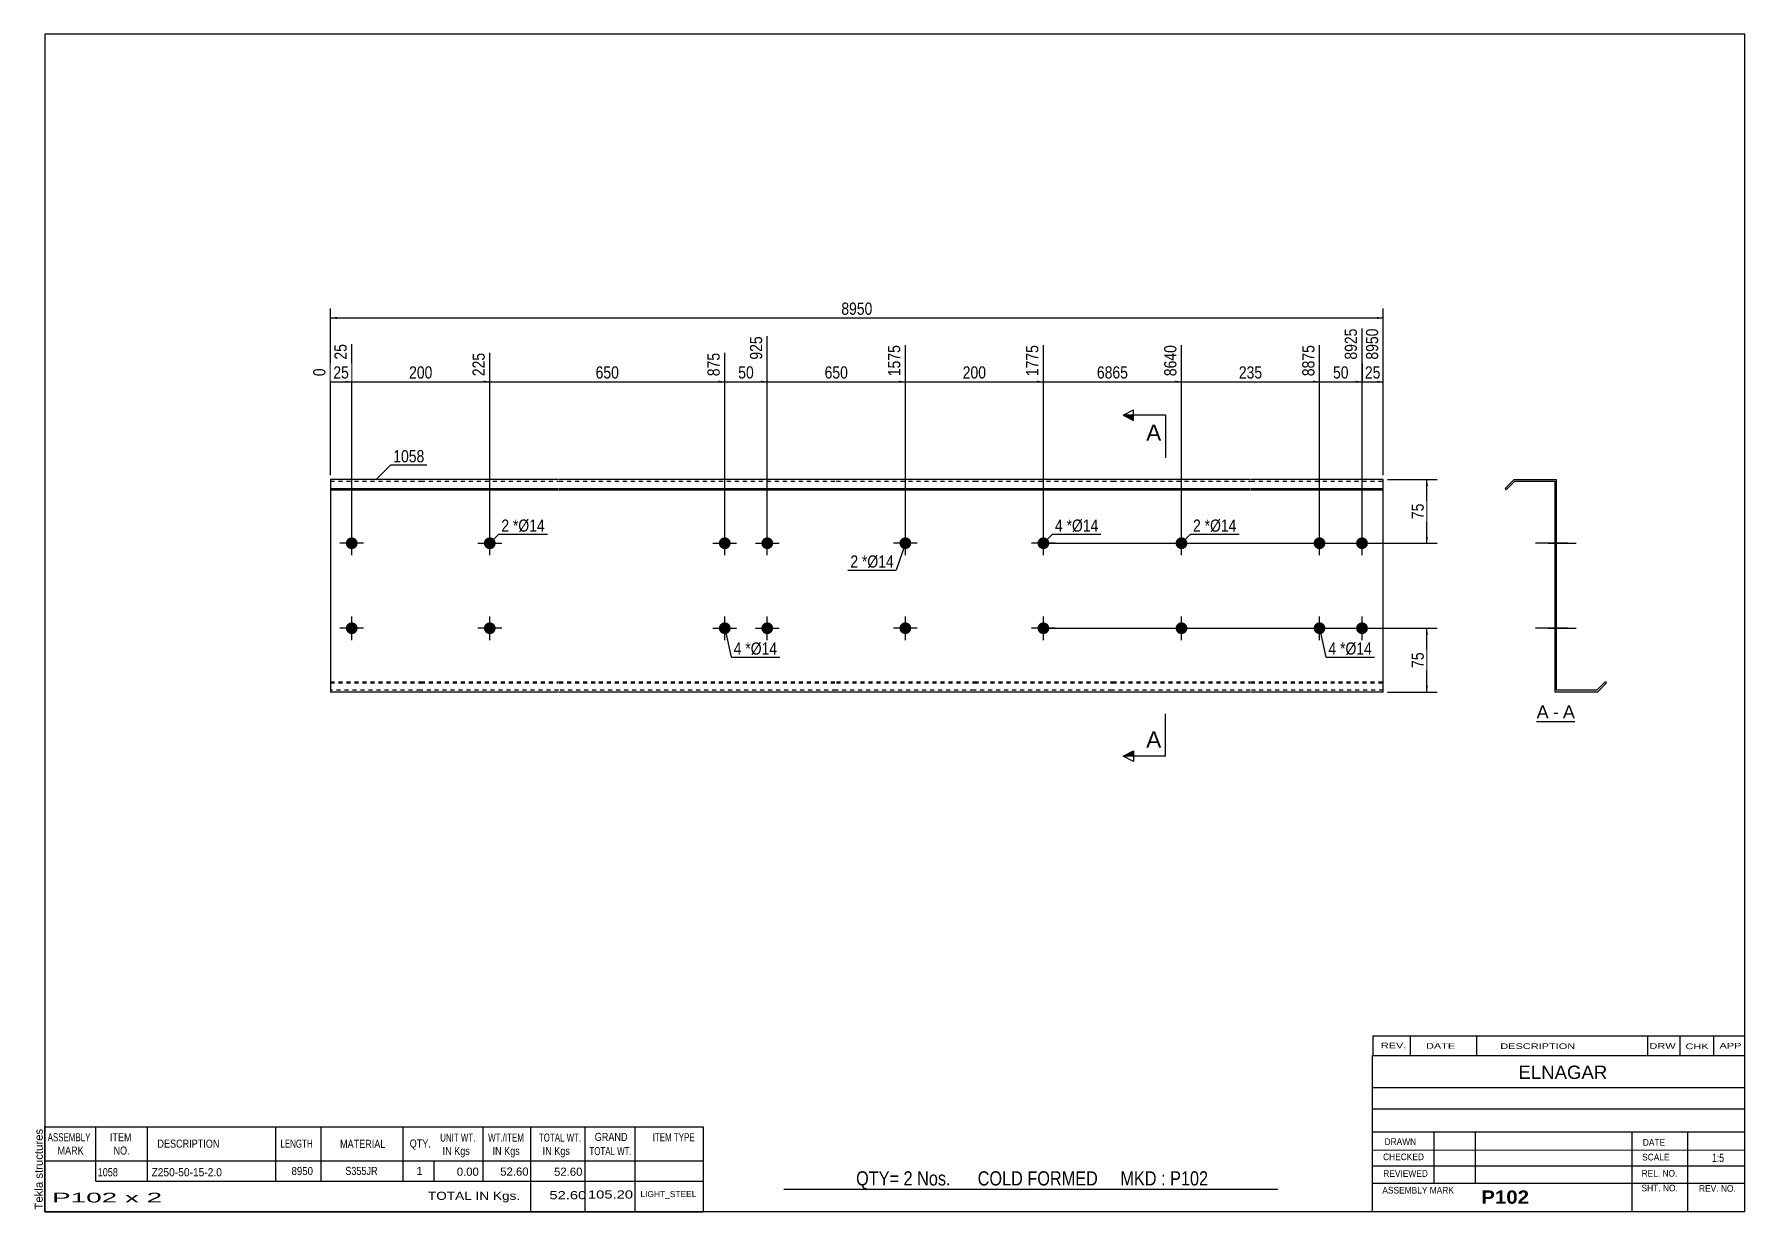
# Model space of a CAD drawing. Header units: millimetres. Extents: x -70 to 333, y -147 to 130.
import ezdxf

# ---------------------------------------------------------------- set-up
doc = ezdxf.new("R2010")
doc.units = ezdxf.units.MM
doc.linetypes.add('DXK_LINE_DOT1', pattern=[1.8814, 0.9407, -0.9407])
doc.styles.add('Arial', font='ARIAL.TTF', dxfattribs={"height": 0.2})
doc.styles.add('Arial Bold', font='ARIALBD.TTF', dxfattribs={"height": 0.2})
doc.styles.add('Arial Narrow', font='ARIALN.TTF', dxfattribs={"height": 0.2})

# ---------------------------------------------------------------- blocks, each defined once
blk = doc.blocks.new('Unknown-629082583-1634')
at = {"color": 5, "linetype": 'Continuous'}
for p, q in [((332.8, 129.75), (-67.2, 129.75)), ((-67.2, 129.75), (-67.2, -147.25)), ((332.8, -147.25), (332.8, 129.75)), ((-67.2, -147.25), (332.8, -147.25))]:
    blk.add_line(p, q, dxfattribs=at)
at = {"color": 174, "linetype": 'Continuous', "style": 'Arial'}
blk.add_text('Tekla structures', height=1.9102, rotation=90, dxfattribs=at).set_placement((-67.7, -146.75))
blk = doc.blocks.new('Unknown-629082583-12 - 1232')
at = {"color": 7, "linetype": 'Continuous'}
blk.add_line((283.81, -31.95), (292.84, -31.95), dxfattribs=at)
at = {"color": 0, "linetype": 'Continuous'}
blk.add_wipeout([(286.65, -31.2), (286.65, -28), (283.81, -28), (283.81, -31.2)], dxfattribs=at)
blk.add_wipeout([(289.03, -31.2), (289.03, -28), (287.61, -28), (287.61, -31.2)], dxfattribs=at)
at = {"color": 96, "linetype": 'Continuous', "style": 'Arial'}
blk.add_text('A', height=3.06, dxfattribs=at).set_placement((283.81, -31.2))
at = {"color": 0, "linetype": 'Continuous'}
blk.add_wipeout([(292.84, -31.2), (292.84, -28), (289.99, -28), (289.99, -31.2)], dxfattribs=at)
at = {"color": 96, "linetype": 'Continuous', "style": 'Arial'}
for s, p in [('A', (289.99, -31.2)), ('-', (287.61, -31.2))]:
    blk.add_text(s, height=3.06, dxfattribs=at).set_placement(p)
blk = doc.blocks.new('Bolt-629082583-1223 - 1203')
at = {"linetype": 'Continuous'}
blk.add_hatch(color=3, dxfattribs=at).paths.add_polyline_path([(133.87, -10, -1), (136.67, -10, -1)])
at = {"color": 3, "linetype": 'Continuous'}
for p, q in [((135.27, -12.8), (135.27, -7.2)), ((138.07, -10), (132.47, -10))]:
    blk.add_line(p, q, dxfattribs=at)
blk = doc.blocks.new('Part-629082583-1218 - 1203')
at = {"color": 2, "linetype": 'Continuous'}
for p, q in [((21.19, 25), (0, 25)), ((0, 25), (0, -25)), ((53.68, 25), (21.29, 25)), ((118.98, 25), (53.78, 25)), ((151.46, 25), (119.08, 25)), ((183.95, 25), (151.56, 25)), ((216.44, 25), (184.05, 25)), ((247.73, 25), (216.54, 25)), ((247.73, -25), (247.73, 25)), ((0, 22.88), (21.19, 22.88)), ((0, 22.6), (21.19, 22.6)), ((21.29, 22.88), (53.68, 22.88)), ((21.29, 22.6), (53.68, 22.6)), ((53.78, 22.88), (118.98, 22.88)), ((53.78, 22.6), (118.98, 22.6)), ((119.08, 22.88), (151.46, 22.88)), ((119.08, 22.6), (151.46, 22.6)), ((151.56, 22.88), (183.95, 22.88)), ((151.56, 22.6), (183.95, 22.6)), ((184.05, 22.88), (216.44, 22.88)), ((184.05, 22.6), (216.44, 22.6)), ((216.54, 22.88), (247.73, 22.88)), ((216.54, 22.6), (247.73, 22.6)), ((21.19, -25), (0, -25)), ((53.68, -25), (21.29, -25)), ((118.98, -25), (53.78, -25)), ((151.46, -25), (119.08, -25)), ((183.95, -25), (151.56, -25)), ((216.44, -25), (184.05, -25)), ((247.73, -25), (216.54, -25))]:
    blk.add_line(p, q, dxfattribs=at)
at = {"color": 7, "linetype": 'DXK_LINE_DOT1'}
for p, q in [((0, 24.6), (21.19, 24.6)), ((21.29, 24.6), (53.68, 24.6)), ((53.78, 24.6), (118.98, 24.6)), ((119.08, 24.6), (151.46, 24.6)), ((151.56, 24.6), (183.95, 24.6)), ((184.05, 24.6), (216.44, 24.6)), ((216.54, 24.6), (247.73, 24.6)), ((0, -22.6), (21.19, -22.6)), ((0, -22.88), (21.19, -22.88)), ((21.29, -22.6), (53.68, -22.6)), ((21.29, -22.88), (53.68, -22.88)), ((53.78, -22.6), (118.98, -22.6)), ((53.78, -22.88), (118.98, -22.88)), ((119.08, -22.6), (151.46, -22.6)), ((119.08, -22.88), (151.46, -22.88)), ((151.56, -22.6), (183.95, -22.6)), ((151.56, -22.88), (183.95, -22.88)), ((184.05, -22.6), (216.44, -22.6)), ((184.05, -22.88), (216.44, -22.88)), ((216.54, -22.6), (247.73, -22.6)), ((216.54, -22.88), (247.73, -22.88)), ((21.19, -24.6), (0, -24.6)), ((53.68, -24.6), (21.29, -24.6)), ((118.98, -24.6), (53.78, -24.6)), ((151.46, -24.6), (119.08, -24.6)), ((183.95, -24.6), (151.56, -24.6)), ((216.44, -24.6), (184.05, -24.6)), ((247.73, -24.6), (216.54, -24.6))]:
    blk.add_line(p, q, dxfattribs=at)
blk = doc.blocks.new('Bolt-629082583-1219 - 1203')
at = {"linetype": 'Continuous'}
for points in [[(3.6, 10, -1), (6.4, 10, -1)], [(166.36, 10, -1), (169.16, 10, -1)]]:
    blk.add_hatch(color=3, dxfattribs=at).paths.add_polyline_path(points)
at = {"color": 3, "linetype": 'Continuous'}
for p, q in [((5, 7.2), (5, 12.8)), ((167.76, 7.2), (167.76, 12.8)), ((7.8, 10), (2.2, 10)), ((170.56, 10), (164.96, 10))]:
    blk.add_line(p, q, dxfattribs=at)
blk = doc.blocks.new('Bolt-629082583-1220 - 1203')
at = {"linetype": 'Continuous'}
for points in [[(3.6, -10, -1), (6.4, -10, -1)], [(166.36, -10, -1), (169.16, -10, -1)]]:
    blk.add_hatch(color=3, dxfattribs=at).paths.add_polyline_path(points)
at = {"color": 3, "linetype": 'Continuous'}
for p, q in [((5, -12.8), (5, -7.2)), ((167.76, -12.8), (167.76, -7.2)), ((7.8, -10), (2.2, -10)), ((170.56, -10), (164.96, -10))]:
    blk.add_line(p, q, dxfattribs=at)
blk = doc.blocks.new('Bolt-629082583-1221 - 1203')
at = {"linetype": 'Continuous'}
for points in [[(91.38, 10, -1), (94.18, 10, -1)], [(101.38, 10, -1), (104.18, 10, -1)], [(91.38, -10, -1), (94.18, -10, -1)], [(101.38, -10, -1), (104.18, -10, -1)]]:
    blk.add_hatch(color=3, dxfattribs=at).paths.add_polyline_path(points)
at = {"color": 3, "linetype": 'Continuous'}
for p, q in [((92.78, 7.2), (92.78, 12.8)), ((102.78, 7.2), (102.78, 12.8)), ((89.98, 10), (95.58, 10)), ((99.98, 10), (105.58, 10)), ((92.78, -12.8), (92.78, -7.2)), ((102.78, -12.8), (102.78, -7.2)), ((89.98, -10), (95.58, -10)), ((99.98, -10), (105.58, -10))]:
    blk.add_line(p, q, dxfattribs=at)
blk = doc.blocks.new('Bolt-629082583-1222 - 1203')
at = {"linetype": 'Continuous'}
blk.add_hatch(color=3, dxfattribs=at).paths.add_polyline_path([(36.09, 10, -1), (38.89, 10, -1)])
at = {"color": 3, "linetype": 'Continuous'}
for p, q in [((37.49, 7.2), (37.49, 12.8)), ((34.69, 10), (40.29, 10))]:
    blk.add_line(p, q, dxfattribs=at)
blk = doc.blocks.new('Bolt-629082583-1224 - 1203')
at = {"linetype": 'Continuous'}
blk.add_hatch(color=3, dxfattribs=at).paths.add_polyline_path([(36.09, -10, -1), (38.89, -10, -1)])
at = {"color": 3, "linetype": 'Continuous'}
for p, q in [((37.49, -12.8), (37.49, -7.2)), ((40.29, -10), (34.69, -10))]:
    blk.add_line(p, q, dxfattribs=at)
blk = doc.blocks.new('Bolt-629082583-1225 - 1203')
at = {"linetype": 'Continuous'}
blk.add_hatch(color=3, dxfattribs=at).paths.add_polyline_path([(133.87, 10, -1), (136.67, 10, -1)])
at = {"color": 3, "linetype": 'Continuous'}
for p, q in [((135.27, 7.2), (135.27, 12.8)), ((138.07, 10), (132.47, 10))]:
    blk.add_line(p, q, dxfattribs=at)
blk = doc.blocks.new('Bolt-629082583-1226 - 1203')
at = {"linetype": 'Continuous'}
for points in [[(231.33, 10, -1), (234.13, 10, -1)], [(241.33, 10, -1), (244.13, 10, -1)], [(231.33, -10, -1), (234.13, -10, -1)], [(241.33, -10, -1), (244.13, -10, -1)]]:
    blk.add_hatch(color=3, dxfattribs=at).paths.add_polyline_path(points)
at = {"color": 3, "linetype": 'Continuous'}
for p, q in [((232.73, 7.2), (232.73, 12.8)), ((242.73, 7.2), (242.73, 12.8)), ((229.93, 10), (235.53, 10)), ((239.93, 10), (245.53, 10)), ((232.73, -12.8), (232.73, -7.2)), ((242.73, -12.8), (242.73, -7.2)), ((229.93, -10), (235.53, -10)), ((239.93, -10), (245.53, -10))]:
    blk.add_line(p, q, dxfattribs=at)
blk = doc.blocks.new('Bolt-629082583-1227 - 1203')
at = {"linetype": 'Continuous'}
for points in [[(198.85, 10, -1), (201.65, 10, -1)], [(198.85, -10, -1), (201.65, -10, -1)]]:
    blk.add_hatch(color=3, dxfattribs=at).paths.add_polyline_path(points)
at = {"color": 3, "linetype": 'Continuous'}
for p, q in [((200.25, 7.2), (200.25, 12.8)), ((197.45, 10), (203.05, 10)), ((200.25, -12.8), (200.25, -7.2)), ((197.45, -10), (203.05, -10))]:
    blk.add_line(p, q, dxfattribs=at)
blk = doc.blocks.new('Bolt-629082583-1240 - 1232')
at = {"linetype": 'Continuous'}
blk.add_hatch(color=3, dxfattribs=at).paths.add_polyline_path([(288.12, -8.6), (288.12, -11.4), (288.52, -11.4), (288.52, -8.6)])
at = {"color": 3, "linetype": 'Continuous'}
for p, q in [((286.52, -10), (293.12, -10)), ((288.12, -8.6), (288.52, -8.6)), ((288.12, -11.4), (288.52, -11.4))]:
    blk.add_line(p, q, dxfattribs=at)
blk = doc.blocks.new('Part-629082583-1234 - 1232')
at = {"color": 2, "linetype": 'Continuous'}
for p, q in [((278.52, 25), (276.4, 22.88)), ((278.69, 24.6), (276.68, 22.6)), ((278.52, 25), (288.52, 25)), ((278.69, 24.6), (288.12, 24.6)), ((288.12, 24.6), (288.12, -25)), ((288.52, -24.6), (288.52, 25)), ((276.4, 22.88), (276.68, 22.6)), ((297.96, -24.6), (299.96, -22.6)), ((298.12, -25), (300.24, -22.88)), ((300.24, -22.88), (299.96, -22.6)), ((298.12, -25), (288.12, -25)), ((297.96, -24.6), (288.52, -24.6))]:
    blk.add_line(p, q, dxfattribs=at)
blk = doc.blocks.new('Bolt-629082583-1235 - 1232')
at = {"linetype": 'Continuous'}
blk.add_hatch(color=3, dxfattribs=at).paths.add_polyline_path([(288.12, 11.4), (288.12, 8.6), (288.52, 8.6), (288.52, 11.4)])
blk.add_hatch(color=3, dxfattribs=at).paths.add_polyline_path([(288.12, 11.4), (288.12, 8.6), (288.52, 8.6), (288.52, 11.4)])
at = {"color": 3, "linetype": 'Continuous'}
for p, q in [((286.52, 10), (293.12, 10)), ((286.52, 10), (293.12, 10)), ((288.12, 11.4), (288.52, 11.4)), ((288.12, 11.4), (288.52, 11.4)), ((288.12, 8.6), (288.52, 8.6)), ((288.12, 8.6), (288.52, 8.6))]:
    blk.add_line(p, q, dxfattribs=at)
blk = doc.blocks.new('Bolt-629082583-1236 - 1232')
at = {"linetype": 'Continuous'}
blk.add_hatch(color=3, dxfattribs=at).paths.add_polyline_path([(288.12, -8.6), (288.12, -11.4), (288.52, -11.4), (288.52, -8.6)])
blk.add_hatch(color=3, dxfattribs=at).paths.add_polyline_path([(288.12, -8.6), (288.12, -11.4), (288.52, -11.4), (288.52, -8.6)])
at = {"color": 3, "linetype": 'Continuous'}
for p, q in [((286.52, -10), (293.12, -10)), ((286.52, -10), (293.12, -10)), ((288.12, -8.6), (288.52, -8.6)), ((288.12, -8.6), (288.52, -8.6)), ((288.12, -11.4), (288.52, -11.4)), ((288.12, -11.4), (288.52, -11.4))]:
    blk.add_line(p, q, dxfattribs=at)
blk = doc.blocks.new('Bolt-629082583-1237 - 1232')
at = {"linetype": 'Continuous'}
for points in [[(288.12, 11.4), (288.12, 8.6), (288.52, 8.6), (288.52, 11.4)], [(288.12, 11.4), (288.12, 8.6), (288.52, 8.6), (288.52, 11.4)], [(288.12, -8.6), (288.12, -11.4), (288.52, -11.4), (288.52, -8.6)], [(288.12, -8.6), (288.12, -11.4), (288.52, -11.4), (288.52, -8.6)]]:
    blk.add_hatch(color=3, dxfattribs=at).paths.add_polyline_path(points)
at = {"color": 3, "linetype": 'Continuous'}
for p, q in [((291.12, 10), (283.52, 10)), ((291.12, 10), (283.52, 10)), ((288.52, 11.4), (288.12, 11.4)), ((288.52, 11.4), (288.12, 11.4)), ((288.52, 8.6), (288.12, 8.6)), ((288.52, 8.6), (288.12, 8.6)), ((291.12, -10), (283.52, -10)), ((291.12, -10), (283.52, -10)), ((288.52, -8.6), (288.12, -8.6)), ((288.52, -8.6), (288.12, -8.6)), ((288.52, -11.4), (288.12, -11.4)), ((288.52, -11.4), (288.12, -11.4))]:
    blk.add_line(p, q, dxfattribs=at)
blk = doc.blocks.new('Bolt-629082583-1238 - 1232')
at = {"linetype": 'Continuous'}
blk.add_hatch(color=3, dxfattribs=at).paths.add_polyline_path([(288.12, 11.4), (288.12, 8.6), (288.52, 8.6), (288.52, 11.4)])
at = {"color": 3, "linetype": 'Continuous'}
for p, q in [((290.42, 10), (283.82, 10)), ((288.52, 11.4), (288.12, 11.4)), ((288.52, 8.6), (288.12, 8.6))]:
    blk.add_line(p, q, dxfattribs=at)
blk = doc.blocks.new('Bolt-629082583-1239 - 1232')
at = {"linetype": 'Continuous'}
blk.add_hatch(color=3, dxfattribs=at).paths.add_polyline_path([(288.12, -8.6), (288.12, -11.4), (288.52, -11.4), (288.52, -8.6)])
at = {"color": 3, "linetype": 'Continuous'}
for p, q in [((286.52, -10), (293.12, -10)), ((288.12, -8.6), (288.52, -8.6)), ((288.12, -11.4), (288.52, -11.4))]:
    blk.add_line(p, q, dxfattribs=at)
blk = doc.blocks.new('Bolt-629082583-1241 - 1232')
at = {"linetype": 'Continuous'}
blk.add_hatch(color=3, dxfattribs=at).paths.add_polyline_path([(288.12, 11.4), (288.12, 8.6), (288.52, 8.6), (288.52, 11.4)])
at = {"color": 3, "linetype": 'Continuous'}
for p, q in [((286.52, 10), (293.12, 10)), ((288.12, 11.4), (288.52, 11.4)), ((288.12, 8.6), (288.52, 8.6))]:
    blk.add_line(p, q, dxfattribs=at)
blk = doc.blocks.new('Bolt-629082583-1242 - 1232')
at = {"linetype": 'Continuous'}
for points in [[(288.12, 11.4), (288.12, 8.6), (288.52, 8.6), (288.52, 11.4)], [(288.12, 11.4), (288.12, 8.6), (288.52, 8.6), (288.52, 11.4)], [(288.12, -8.6), (288.12, -11.4), (288.52, -11.4), (288.52, -8.6)], [(288.12, -8.6), (288.12, -11.4), (288.52, -11.4), (288.52, -8.6)]]:
    blk.add_hatch(color=3, dxfattribs=at).paths.add_polyline_path(points)
at = {"color": 3, "linetype": 'Continuous'}
for p, q in [((291.12, 10), (283.52, 10)), ((291.12, 10), (283.52, 10)), ((288.52, 11.4), (288.12, 11.4)), ((288.52, 11.4), (288.12, 11.4)), ((288.52, 8.6), (288.12, 8.6)), ((288.52, 8.6), (288.12, 8.6)), ((291.12, -10), (283.52, -10)), ((291.12, -10), (283.52, -10)), ((288.52, -8.6), (288.12, -8.6)), ((288.52, -8.6), (288.12, -8.6)), ((288.52, -11.4), (288.12, -11.4)), ((288.52, -11.4), (288.12, -11.4))]:
    blk.add_line(p, q, dxfattribs=at)
blk = doc.blocks.new('Bolt-629082583-1243 - 1232')
at = {"linetype": 'Continuous'}
for points in [[(288.12, 11.4), (288.12, 8.6), (288.52, 8.6), (288.52, 11.4)], [(288.12, -8.6), (288.12, -11.4), (288.52, -11.4), (288.52, -8.6)]]:
    blk.add_hatch(color=3, dxfattribs=at).paths.add_polyline_path(points)
at = {"color": 3, "linetype": 'Continuous'}
for p, q in [((290.12, 10), (283.52, 10)), ((288.52, 11.4), (288.12, 11.4)), ((288.52, 8.6), (288.12, 8.6)), ((290.12, -10), (283.52, -10)), ((288.52, -8.6), (288.12, -8.6)), ((288.52, -11.4), (288.12, -11.4))]:
    blk.add_line(p, q, dxfattribs=at)
blk = doc.blocks.new('StraightDimension-629082583-1304 - 1203')
at = {"linetype": 'Continuous'}
for points in [[(257.75, 23.5), (258, 25), (258.25, 23.5)], [(258.25, 11.5), (258, 10), (257.75, 11.5)]]:
    blk.add_hatch(color=7, dxfattribs=at).paths.add_polyline_path(points)
at = {"color": 7, "linetype": 'Continuous'}
for p, q in [((248.73, 25), (260.4, 25)), ((258, 10), (258, 25)), ((168.76, 10), (260.4, 10))]:
    blk.add_line(p, q, dxfattribs=at)
at = {"color": 0}
blk.add_wipeout([(257.85, 19.93), (253.65, 19.93), (253.65, 15.07), (257.85, 15.07)], dxfattribs=at)
at = {"color": 3, "style": 'Arial Narrow'}
blk.add_text('75', height=2.863, rotation=90.0002, dxfattribs=at).set_placement((257.25, 15.67))
blk = doc.blocks.new('StraightDimension-629082583-1255 - 1203')
at = {"linetype": 'Continuous'}
blk.add_hatch(color=7, dxfattribs=at).paths.add_polyline_path([(246.23, 48.25), (247.73, 48), (246.23, 47.75)])
at = {"color": 7, "linetype": 'Continuous'}
for p, q in [((242.73, 11), (242.73, 60.51)), ((247.73, 26), (247.73, 60.51)), ((242.73, 48), (247.73, 48))]:
    blk.add_line(p, q, dxfattribs=at)
at = {"color": 0}
blk.add_wipeout([(247.66, 48.15), (247.66, 52.35), (242.81, 52.35), (242.81, 48.15)], dxfattribs=at)
at = {"color": 0, "linetype": 'Continuous'}
blk.add_wipeout([(247.13, 61.11), (242.93, 61.11), (242.93, 52.6), (247.13, 52.6)], dxfattribs=at)
at = {"color": 3, "linetype": 'Continuous', "style": 'Arial Narrow'}
blk.add_text('8950', height=2.863, rotation=90.0002, dxfattribs=at).set_placement((246.53, 53.2))
at = {"color": 3, "style": 'Arial Narrow'}
blk.add_text('25', height=2.863, dxfattribs=at).set_placement((243.41, 48.75))
blk = doc.blocks.new('StraightDimension-629082583-1256 - 1203')
at = {"linetype": 'Continuous'}
blk.add_hatch(color=7, dxfattribs=at).paths.add_polyline_path([(241.23, 48.25), (242.73, 48), (241.23, 47.75)])
at = {"color": 7, "linetype": 'Continuous'}
for p, q in [((242.73, 11), (242.73, 60.51)), ((232.73, 11), (232.73, 56.61)), ((232.73, 48), (242.73, 48))]:
    blk.add_line(p, q, dxfattribs=at)
at = {"color": 0}
blk.add_wipeout([(240.16, 48.15), (240.16, 52.35), (235.31, 52.35), (235.31, 48.15)], dxfattribs=at)
at = {"color": 0, "linetype": 'Continuous'}
blk.add_wipeout([(242.13, 61.11), (237.93, 61.11), (237.93, 52.6), (242.13, 52.6)], dxfattribs=at)
at = {"color": 3, "linetype": 'Continuous', "style": 'Arial Narrow'}
blk.add_text('8925', height=2.863, rotation=90.0002, dxfattribs=at).set_placement((241.53, 53.2))
at = {"color": 3, "style": 'Arial Narrow'}
blk.add_text('50', height=2.863, dxfattribs=at).set_placement((235.91, 48.75))
blk = doc.blocks.new('StraightDimension-629082583-1257 - 1203')
at = {"linetype": 'Continuous'}
blk.add_hatch(color=7, dxfattribs=at).paths.add_polyline_path([(231.23, 48.25), (232.73, 48), (231.23, 47.75)])
at = {"color": 7, "linetype": 'Continuous'}
for p, q in [((200.25, 11), (200.25, 56.61)), ((232.73, 11), (232.73, 56.61)), ((200.25, 48), (232.73, 48))]:
    blk.add_line(p, q, dxfattribs=at)
at = {"color": 0, "linetype": 'Continuous'}
blk.add_wipeout([(232.13, 57.21), (227.93, 57.21), (227.93, 48.7), (232.13, 48.7)], dxfattribs=at)
at = {"color": 0}
blk.add_wipeout([(219.83, 48.15), (219.83, 52.35), (213.15, 52.35), (213.15, 48.15)], dxfattribs=at)
at = {"color": 3, "linetype": 'Continuous', "style": 'Arial Narrow'}
blk.add_text('8875', height=2.863, rotation=90.0002, dxfattribs=at).set_placement((231.53, 49.3))
at = {"color": 3, "style": 'Arial Narrow'}
blk.add_text('235', height=2.863, dxfattribs=at).set_placement((213.75, 48.75))
blk = doc.blocks.new('StraightDimension-629082583-1258 - 1203')
at = {"linetype": 'Continuous'}
blk.add_hatch(color=7, dxfattribs=at).paths.add_polyline_path([(198.75, 48.25), (200.25, 48), (198.75, 47.75)])
at = {"color": 7, "linetype": 'Continuous'}
for p, q in [((167.76, 11), (167.76, 56.61)), ((200.25, 11), (200.25, 56.61)), ((167.76, 48), (200.25, 48))]:
    blk.add_line(p, q, dxfattribs=at)
at = {"color": 0, "linetype": 'Continuous'}
blk.add_wipeout([(199.65, 57.21), (195.45, 57.21), (195.45, 48.7), (199.65, 48.7)], dxfattribs=at)
at = {"color": 0}
blk.add_wipeout([(188.26, 48.15), (188.26, 52.35), (179.75, 52.35), (179.75, 48.15)], dxfattribs=at)
at = {"color": 3, "linetype": 'Continuous', "style": 'Arial Narrow'}
blk.add_text('8640', height=2.863, rotation=90.0002, dxfattribs=at).set_placement((199.05, 49.3))
at = {"color": 3, "style": 'Arial Narrow'}
blk.add_text('6865', height=2.863, dxfattribs=at).set_placement((180.35, 48.75))
blk = doc.blocks.new('StraightDimension-629082583-1259 - 1203')
at = {"linetype": 'Continuous'}
blk.add_hatch(color=7, dxfattribs=at).paths.add_polyline_path([(166.26, 48.25), (167.76, 48), (166.26, 47.75)])
at = {"color": 7, "linetype": 'Continuous'}
for p, q in [((135.27, 11), (135.27, 56.61)), ((167.76, 11), (167.76, 56.61)), ((135.27, 48), (167.76, 48))]:
    blk.add_line(p, q, dxfattribs=at)
at = {"color": 0, "linetype": 'Continuous'}
blk.add_wipeout([(167.16, 57.21), (162.96, 57.21), (162.96, 48.7), (167.16, 48.7)], dxfattribs=at)
at = {"color": 0}
blk.add_wipeout([(154.86, 48.15), (154.86, 52.35), (148.17, 52.35), (148.17, 48.15)], dxfattribs=at)
at = {"color": 3, "linetype": 'Continuous', "style": 'Arial Narrow'}
blk.add_text('1775', height=2.863, rotation=90.0002, dxfattribs=at).set_placement((166.56, 49.3))
at = {"color": 3, "style": 'Arial Narrow'}
blk.add_text('200', height=2.863, dxfattribs=at).set_placement((148.77, 48.75))
blk = doc.blocks.new('StraightDimension-629082583-1260 - 1203')
at = {"linetype": 'Continuous'}
blk.add_hatch(color=7, dxfattribs=at).paths.add_polyline_path([(133.77, 48.25), (135.27, 48), (133.77, 47.75)])
at = {"color": 7, "linetype": 'Continuous'}
for p, q in [((102.78, 11), (102.78, 58.68)), ((135.27, 11), (135.27, 56.61)), ((102.78, 48), (135.27, 48))]:
    blk.add_line(p, q, dxfattribs=at)
at = {"color": 0, "linetype": 'Continuous'}
blk.add_wipeout([(134.67, 57.21), (130.47, 57.21), (130.47, 48.7), (134.67, 48.7)], dxfattribs=at)
at = {"color": 0}
blk.add_wipeout([(122.37, 48.15), (122.37, 52.35), (115.68, 52.35), (115.68, 48.15)], dxfattribs=at)
at = {"color": 3, "linetype": 'Continuous', "style": 'Arial Narrow'}
blk.add_text('1575', height=2.863, rotation=90.0002, dxfattribs=at).set_placement((134.07, 49.3))
at = {"color": 3, "style": 'Arial Narrow'}
blk.add_text('650', height=2.863, dxfattribs=at).set_placement((116.28, 48.75))
blk = doc.blocks.new('StraightDimension-629082583-1318 - 1203')
at = {"linetype": 'Continuous'}
for points in [[(1.5, 62.75), (0, 63), (1.5, 63.25)], [(246.23, 63.25), (247.73, 63), (246.23, 62.75)]]:
    blk.add_hatch(color=7, dxfattribs=at).paths.add_polyline_path(points)
at = {"color": 7, "linetype": 'Continuous'}
for p, q in [((0, 26), (0, 65.25)), ((247.73, 26), (247.73, 65.25)), ((0, 63), (247.73, 63))]:
    blk.add_line(p, q, dxfattribs=at)
at = {"color": 0}
blk.add_wipeout([(128.12, 63.15), (128.12, 67.35), (119.61, 67.35), (119.61, 63.15)], dxfattribs=at)
at = {"color": 3, "style": 'Arial Narrow'}
blk.add_text('8950', height=2.863, dxfattribs=at).set_placement((120.21, 63.75))
blk = doc.blocks.new('StraightDimension-629082583-1261 - 1203')
at = {"linetype": 'Continuous'}
blk.add_hatch(color=7, dxfattribs=at).paths.add_polyline_path([(101.28, 48.25), (102.78, 48), (101.28, 47.75)])
at = {"color": 7, "linetype": 'Continuous'}
for p, q in [((102.78, 11), (102.78, 58.68)), ((92.78, 11), (92.78, 54.78)), ((92.78, 48), (102.78, 48))]:
    blk.add_line(p, q, dxfattribs=at)
at = {"color": 0}
blk.add_wipeout([(100.21, 48.15), (100.21, 52.35), (95.35, 52.35), (95.35, 48.15)], dxfattribs=at)
at = {"color": 0, "linetype": 'Continuous'}
blk.add_wipeout([(102.18, 59.28), (97.98, 59.28), (97.98, 52.6), (102.18, 52.6)], dxfattribs=at)
at = {"color": 3, "linetype": 'Continuous', "style": 'Arial Narrow'}
blk.add_text('925', height=2.863, rotation=90.0002, dxfattribs=at).set_placement((101.58, 53.2))
at = {"color": 3, "style": 'Arial Narrow'}
blk.add_text('50', height=2.863, dxfattribs=at).set_placement((95.95, 48.75))
blk = doc.blocks.new('StraightDimension-629082583-1262 - 1203')
at = {"linetype": 'Continuous'}
blk.add_hatch(color=7, dxfattribs=at).paths.add_polyline_path([(91.28, 48.25), (92.78, 48), (91.28, 47.75)])
at = {"color": 7, "linetype": 'Continuous'}
for p, q in [((37.49, 11), (37.49, 54.78)), ((92.78, 11), (92.78, 54.78)), ((37.49, 48), (92.78, 48))]:
    blk.add_line(p, q, dxfattribs=at)
at = {"color": 0}
blk.add_wipeout([(68.48, 48.15), (68.48, 52.35), (61.79, 52.35), (61.79, 48.15)], dxfattribs=at)
at = {"color": 0, "linetype": 'Continuous'}
blk.add_wipeout([(92.18, 55.38), (87.98, 55.38), (87.98, 48.7), (92.18, 48.7)], dxfattribs=at)
at = {"color": 3, "linetype": 'Continuous', "style": 'Arial Narrow'}
blk.add_text('875', height=2.863, rotation=90.0002, dxfattribs=at).set_placement((91.58, 49.3))
at = {"color": 3, "style": 'Arial Narrow'}
blk.add_text('650', height=2.863, dxfattribs=at).set_placement((62.39, 48.75))
blk = doc.blocks.new('StraightDimension-629082583-1263 - 1203')
at = {"linetype": 'Continuous'}
blk.add_hatch(color=7, dxfattribs=at).paths.add_polyline_path([(35.99, 48.25), (37.49, 48), (35.99, 47.75)])
at = {"color": 7, "linetype": 'Continuous'}
for p, q in [((5, 11), (5, 56.86)), ((37.49, 11), (37.49, 54.78)), ((5, 48), (37.49, 48))]:
    blk.add_line(p, q, dxfattribs=at)
at = {"color": 0}
blk.add_wipeout([(24.59, 48.15), (24.59, 52.35), (17.9, 52.35), (17.9, 48.15)], dxfattribs=at)
at = {"color": 0, "linetype": 'Continuous'}
blk.add_wipeout([(36.89, 55.38), (32.69, 55.38), (32.69, 48.7), (36.89, 48.7)], dxfattribs=at)
at = {"color": 3, "linetype": 'Continuous', "style": 'Arial Narrow'}
blk.add_text('225', height=2.863, rotation=90.0002, dxfattribs=at).set_placement((36.29, 49.3))
at = {"color": 3, "style": 'Arial Narrow'}
blk.add_text('200', height=2.863, dxfattribs=at).set_placement((18.5, 48.75))
blk = doc.blocks.new('StraightDimension-629082583-1264 - 1203')
at = {"linetype": 'Continuous'}
blk.add_hatch(color=7, dxfattribs=at).paths.add_polyline_path([(3.5, 48.25), (5, 48), (3.5, 47.75)])
at = {"color": 7, "linetype": 'Continuous'}
for p, q in [((5, 11), (5, 56.86)), ((0, 26), (0, 51.13)), ((0, 48), (5, 48))]:
    blk.add_line(p, q, dxfattribs=at)
at = {"color": 0}
blk.add_wipeout([(4.93, 48.15), (4.93, 52.35), (0.07, 52.35), (0.07, 48.15)], dxfattribs=at)
at = {"color": 0, "linetype": 'Continuous'}
blk.add_wipeout([(4.4, 57.46), (0.2, 57.46), (0.2, 52.6), (4.4, 52.6)], dxfattribs=at)
blk.add_wipeout([(-0.6, 51.73), (-4.8, 51.73), (-4.8, 48.7), (-0.6, 48.7)], dxfattribs=at)
at = {"color": 3, "linetype": 'Continuous', "style": 'Arial Narrow'}
for s, height, p in [('25', 2.863, (3.8, 53.2)), ('0', 2.86, (-1.2, 49.3))]:
    blk.add_text(s, height=height, rotation=90.0002, dxfattribs=at).set_placement(p)
at = {"color": 3, "style": 'Arial Narrow'}
blk.add_text('25', height=2.863, dxfattribs=at).set_placement((0.67, 48.75))
blk = doc.blocks.new('StraightDimension-629082583-1311 - 1203')
at = {"linetype": 'Continuous'}
for points in [[(257.75, -11.5), (258, -10), (258.25, -11.5)], [(258.25, -23.5), (258, -25), (257.75, -23.5)]]:
    blk.add_hatch(color=7, dxfattribs=at).paths.add_polyline_path(points)
at = {"color": 7, "linetype": 'Continuous'}
for p, q in [((168.76, -10), (260.4, -10)), ((258, -25), (258, -10)), ((248.73, -25), (260.4, -25))]:
    blk.add_line(p, q, dxfattribs=at)
at = {"color": 0}
blk.add_wipeout([(257.85, -15.07), (253.65, -15.07), (253.65, -19.93), (257.85, -19.93)], dxfattribs=at)
at = {"color": 3, "style": 'Arial Narrow'}
blk.add_text('75', height=2.863, rotation=90.0002, dxfattribs=at).set_placement((257.25, -19.33))
blk = doc.blocks.new('CBS_BOM-629082583-1662')
at = {"color": 7, "linetype": 'Continuous'}
for p, q in [((-67.23, -135.28), (-67.23, -127.28)), ((-67.23, -127.28), (87.69, -127.28)), ((-55.23, -135.28), (-55.23, -127.28)), ((-43.04, -135.28), (-43.04, -127.28)), ((-12.88, -135.28), (-12.88, -127.28)), ((-2.2, -135.28), (-2.2, -127.28)), ((17.12, -135.28), (17.12, -127.28)), ((35.92, -135.28), (35.92, -127.28)), ((47.13, -135.28), (47.13, -127.28)), ((59.92, -135.28), (59.92, -127.28)), ((71.67, -135.28), (71.67, -127.28)), ((87.69, -127.29), (87.69, -135.27)), ((-67.23, -135.28), (87.69, -135.28)), ((-67.23, -140.08), (-67.23, -135.28)), ((-55.23, -140.08), (-55.23, -135.28)), ((-43.04, -140.08), (-43.04, -135.28)), ((-12.88, -140.08), (-12.88, -135.28)), ((-2.2, -140.08), (-2.2, -135.28)), ((17.12, -140.08), (17.12, -135.28)), ((24.38, -140.08), (24.38, -135.28)), ((35.92, -140.08), (35.92, -135.28)), ((47.13, -140.08), (47.13, -135.28)), ((59.92, -140.08), (59.92, -135.28)), ((71.69, -140.08), (71.69, -135.28)), ((87.69, -135.28), (87.69, -140.08)), ((-67.23, -147.28), (-67.23, -140.1)), ((-55.23, -140.08), (87.69, -140.08)), ((47.13, -147.28), (47.13, -140.1)), ((59.92, -147.28), (59.92, -140.1)), ((71.73, -147.28), (71.73, -140.1)), ((87.69, -140.08), (87.69, -147.28)), ((-67.23, -147.28), (87.69, -147.28))]:
    blk.add_line(p, q, dxfattribs=at)
at = {"color": 3, "linetype": 'Continuous', "style": 'Arial'}
for s, height, width, p in [('ASSEMBLY', 1.91, 0.7, (-66.55, -130.71)), ('ITEM', 1.91, 0.8, (-51.9, -130.71)), ('WT./ITEM', 1.91, 0.7, (37.1, -130.78)), ('GRAND', 1.91, 0.8, (62.19, -130.62)), ('ITEM TYPE', 1.91, 0.7, (75.83, -130.7)), ('MARK', 1.91, 0.8, (-64.23, -133.84)), ('NO.', 1.91, 0.8, (-51.05, -133.84)), ('DESCRIPTION', 1.9102, 0.8, (-40.72, -132.21)), ('LENGTH', 1.91, 0.7, (-11.77, -132.21)), ('MATERIAL', 1.91, 0.8, (2.25, -132.26)), ('QTY.', 1.91, 0.8, (18.64, -132.18)), ('UNIT WT.', 1.91, 0.7, (25.81, -130.78)), ('IN Kgs', 1.91, 0.8, (26.39, -133.92)), ('IN Kgs', 1.91, 0.8, (38.14, -133.92)), ('TOTAL WT.', 1.91, 0.7, (49.04, -130.78)), ('IN Kgs', 1.91, 0.8, (49.93, -133.92)), ('TOTAL WT.', 1.91, 0.7, (60.93, -133.96))]:
    blk.add_text(s, height=height, dxfattribs=dict(at, width=width)).set_placement(p)
at = {"color": 7, "linetype": 'Continuous', "style": 'Arial'}
for s, height, width, p in [('8950', 1.91, 0.85, (-9.16, -138.65)), ('S355JR', 1.91, 0.8, (3.49, -138.62)), ('1058', 1.91, 0.8, (-54.77, -138.93)), ('Z250-50-15-2.0', 1.9102, 0.9, (-42.1, -138.93))]:
    blk.add_text(s, height=height, dxfattribs=dict(at, width=width)).set_placement(p)
for s, p in [('1', (20.21, -138.62)), ('52.60', (39.94, -138.78)), ('0.00', (29.72, -138.81)), ('52.60', (52.61, -138.81))]:
    blk.add_text(s, height=1.91, dxfattribs=at).set_placement(p)
at = {"color": 6, "linetype": 'Continuous', "style": 'Arial'}
for s, height, width, p in [('P102 x 2', 2.292, 2.05, (-65.51, -145.09)), ('TOTAL IN Kgs.', 1.9102, 1.2, (22.93, -144.48)), ('52.60', 1.91, 1.3, (51.52, -144.33)), ('105.20', 1.91, 1.3, (60.59, -144.17))]:
    blk.add_text(s, height=height, dxfattribs=dict(at, width=width)).set_placement(p)
blk.add_text('LIGHT_STEEL', height=1.4135, dxfattribs=at).set_placement((72.94, -143.83))
blk = doc.blocks.new('CBS_CALLOFF-629082583-1663')
at = {"color": 7, "linetype": 'Continuous'}
blk.add_line((106.68, -141.98), (222.91, -142), dxfattribs=at)
at = {"color": 3, "linetype": 'Continuous', "style": 'Arial Narrow'}
blk.add_text('QTY= 2 Nos.      COLD FORMED     MKD : P102', height=3.3405, dxfattribs=at).set_placement((123.68, -141.09))
blk = doc.blocks.new('CBS_NAME_BLOG-629082583-1664')
at = {"color": 7, "linetype": 'Continuous'}
for p, q in [((245.21, -110.5), (332.73, -110.5)), ((245.21, -147.21), (245.21, -110.5)), ((245.21, -118.04), (332.73, -118.04)), ((245.28, -123.09), (332.8, -123.09)), ((245.21, -128.46), (332.73, -128.46)), ((259.73, -140.57), (259.73, -128.47)), ((269.42, -140.54), (269.42, -128.47)), ((306.33, -147.21), (306.33, -128.48)), ((319.38, -147.21), (319.38, -128.47)), ((245.22, -132.76), (332.8, -132.74)), ((245.21, -136.51), (332.73, -136.51)), ((245.21, -140.55), (332.73, -140.55)), ((245.21, -147.25), (332.8, -147.25))]:
    blk.add_line(p, q, dxfattribs=at)
at = {"color": 3, "linetype": 'Continuous', "style": 'Arial'}
blk.add_text('ELNAGAR', height=3.133, dxfattribs=at).set_placement((279.53, -116.03))
at = {"color": 3, "linetype": 'Continuous'}
for s, height, style, width, p in [('DRAWN', 1.566, 'Arial', 0.9, (248.04, -131.57)), ('DATE', 1.566, 'Arial', 0.9, (308.8, -131.73)), ('CHECKED', 1.566, 'Arial', 0.9, (247.69, -135.14)), ('SCALE', 1.566, 'Arial', 0.9, (308.65, -135.21)), ('1:5', 1.957, 'Arial Narrow', 0.9, (325.1, -135.57)), ('REVIEWED', 1.566, 'Arial', 0.9, (247.73, -139.06)), ('REL. NO.', 1.566, 'Arial', 0.9, (308.51, -139.01)), ('ASSEMBLY MARK', 1.5663, 'Arial', 0.9, (247.51, -142.99)), ('P102', 3.131, 'Arial Bold', 1.1, (270.79, -145.39)), ('SHT. NO.', 1.566, 'Arial', 0.9, (308.51, -142.48)), ('REV. NO.', 1.566, 'Arial', 0.9, (322.03, -142.57))]:
    blk.add_text(s, height=height, dxfattribs=dict(at, style=style, width=width)).set_placement(p)
blk = doc.blocks.new('CBS_REVISION-629082583-1665')
at = {"color": 7, "linetype": 'Continuous'}
for p, q in [((245.29, -105.87), (332.79, -105.87)), ((245.29, -105.87), (245.29, -110.5)), ((254.09, -105.87), (254.09, -110.5)), ((269.68, -105.87), (269.68, -110.44)), ((309.94, -105.87), (309.94, -110.5)), ((317.48, -105.87), (317.48, -110.5)), ((325.43, -105.87), (325.43, -110.5)), ((245.29, -110.5), (332.79, -110.5))]:
    blk.add_line(p, q, dxfattribs=at)
at = {"color": 7, "style": 'Arial Narrow', "width": 1.7}
for s, height, p in [('REV.', 1.326, (247.15, -108.82)), ('DATE', 1.326, (257.78, -108.94)), ('DESCRIPTION', 1.3257, (275.26, -108.99)), ('DRW', 1.326, (310.37, -108.93)), ('CHK', 1.326, (318.86, -109.02)), ('APP', 1.326, (326.86, -108.87))]:
    blk.add_text(s, height=height, dxfattribs=at).set_placement(p)
blk = doc.blocks.new('Mark-629082583-1347 - 1203')
at = {"color": 0}
blk.add_wipeout([(204.79, 12.72), (204.79, 15.72), (202.97, 15.72), (202.97, 12.72)], dxfattribs=at)
blk.add_wipeout([(204.79, 12.72), (204.79, 15.72), (202.97, 15.72), (202.97, 12.72)], dxfattribs=at)
at = {"color": 7, "linetype": 'Continuous'}
blk.add_line((200.25, 10), (202.37, 12.12), dxfattribs=at)
at = {"color": 0}
blk.add_wipeout([(206.97, 12.72), (206.97, 15.72), (205.69, 15.72), (205.69, 12.72)], dxfattribs=at)
blk.add_wipeout([(206.97, 12.72), (206.97, 15.72), (205.69, 15.72), (205.69, 12.72)], dxfattribs=at)
at = {"color": 3, "style": 'Arial Narrow'}
blk.add_text('2', height=2.86, dxfattribs=at).set_placement((202.97, 12.72))
at = {"color": 0}
blk.add_wipeout([(213.19, 12.72), (213.19, 15.72), (206.97, 15.72), (206.97, 12.72)], dxfattribs=at)
blk.add_wipeout([(213.19, 12.72), (213.19, 15.72), (206.97, 15.72), (206.97, 12.72)], dxfattribs=at)
at = {"color": 7, "linetype": 'Continuous'}
blk.add_line((202.37, 12.12), (213.79, 12.12), dxfattribs=at)
at = {"color": 3, "style": 'Arial Narrow'}
for s, height, p in [('*', 2.86, (205.69, 12.72)), ('Ø14', 2.863, (206.97, 12.72))]:
    blk.add_text(s, height=height, dxfattribs=at).set_placement(p)
blk = doc.blocks.new('MarkSet-629082583-1342 - 1203')
at = {"color": 0}
blk.add_wipeout([(124.16, 4.28), (124.16, 7.28), (122.33, 7.28), (122.33, 4.28)], dxfattribs=at)
blk.add_wipeout([(124.16, 4.28), (124.16, 7.28), (122.33, 7.28), (122.33, 4.28)], dxfattribs=at)
blk.add_wipeout([(126.33, 4.28), (126.33, 7.28), (125.06, 7.28), (125.06, 4.28)], dxfattribs=at)
blk.add_wipeout([(126.33, 4.28), (126.33, 7.28), (125.06, 7.28), (125.06, 4.28)], dxfattribs=at)
at = {"color": 3, "style": 'Arial Narrow'}
blk.add_text('2', height=2.86, dxfattribs=at).set_placement((122.33, 4.28))
at = {"color": 0}
blk.add_wipeout([(132.55, 4.28), (132.55, 7.28), (126.33, 7.28), (126.33, 4.28)], dxfattribs=at)
blk.add_wipeout([(132.55, 4.28), (132.55, 7.28), (126.33, 7.28), (126.33, 4.28)], dxfattribs=at)
at = {"color": 7, "linetype": 'Continuous'}
for p in [(135.27, 10), (121.73, 3.68)]:
    blk.add_line(p, (133.15, 3.68), dxfattribs=at)
at = {"color": 3, "style": 'Arial Narrow'}
for s, height, p in [('*', 2.86, (125.06, 4.28)), ('Ø14', 2.863, (126.33, 4.28))]:
    blk.add_text(s, height=height, dxfattribs=at).set_placement(p)
blk = doc.blocks.new('Mark-629082583-1346 - 1203')
at = {"color": 0}
blk.add_wipeout([(236.66, -16.2), (236.66, -13.2), (234.83, -13.2), (234.83, -16.2)], dxfattribs=at)
blk.add_wipeout([(236.66, -16.2), (236.66, -13.2), (234.83, -13.2), (234.83, -16.2)], dxfattribs=at)
at = {"color": 7, "linetype": 'Continuous'}
blk.add_line((232.73, -10), (234.23, -16.8), dxfattribs=at)
at = {"color": 0}
blk.add_wipeout([(238.84, -16.2), (238.84, -13.2), (237.56, -13.2), (237.56, -16.2)], dxfattribs=at)
blk.add_wipeout([(238.84, -16.2), (238.84, -13.2), (237.56, -13.2), (237.56, -16.2)], dxfattribs=at)
at = {"color": 3, "style": 'Arial Narrow'}
blk.add_text('4', height=2.86, dxfattribs=at).set_placement((234.83, -16.2))
at = {"color": 0}
blk.add_wipeout([(245.05, -16.2), (245.05, -13.2), (238.84, -13.2), (238.84, -16.2)], dxfattribs=at)
blk.add_wipeout([(245.05, -16.2), (245.05, -13.2), (238.84, -13.2), (238.84, -16.2)], dxfattribs=at)
at = {"color": 7, "linetype": 'Continuous'}
blk.add_line((234.23, -16.8), (245.65, -16.8), dxfattribs=at)
at = {"color": 3, "style": 'Arial Narrow'}
for s, height, p in [('*', 2.86, (237.56, -16.2)), ('Ø14', 2.863, (238.84, -16.2))]:
    blk.add_text(s, height=height, dxfattribs=at).set_placement(p)
blk = doc.blocks.new('SectionMark-629082583-1253 - 1203')
at = {"linetype": 'Continuous'}
for points in [[(188.99, 40.1), (188.99, 38.85), (186.49, 40.1)], [(188.99, -38.85), (188.99, -40.1), (186.49, -40.1)]]:
    blk.add_hatch(color=30, dxfattribs=at).paths.add_polyline_path(points)
at = {"color": 30, "linetype": 'Continuous'}
for p, q in [((186.49, 40.1), (188.99, 41.35)), ((188.99, 38.85), (188.99, 41.35)), ((186.49, 40.1), (188.99, 38.85)), ((186.49, -40.1), (188.99, -38.85)), ((188.99, -41.35), (186.49, -40.1)), ((188.99, -38.85), (188.99, -41.35))]:
    blk.add_line(p, q, dxfattribs=at)
at = {"color": 0, "linetype": 'Continuous'}
for points in [[(195.49, 34.1), (195.49, 38.1), (191.94, 38.1), (191.94, 34.1)], [(195.49, -38.1), (195.49, -34.1), (191.94, -34.1), (191.94, -38.1)]]:
    blk.add_wipeout(points, dxfattribs=at)
at = {"color": 30, "linetype": 'Continuous'}
for p, q in [((196.49, 40.1), (186.49, 40.1)), ((196.49, 40.1), (196.49, 30.1)), ((196.49, -40.1), (196.49, -30.1)), ((196.49, -40.1), (186.49, -40.1))]:
    blk.add_line(p, q, dxfattribs=at)
at = {"color": 96, "linetype": 'Continuous', "style": 'Arial'}
for p in [(191.94, 34.1), (191.94, -38.1)]:
    blk.add_text('A', height=3.82, dxfattribs=at).set_placement(p)
blk = doc.blocks.new('Mark-629082583-1321 - 1203')
at = {"color": 0}
blk.add_wipeout([(22.09, 29.04), (22.09, 32.04), (14.78, 32.04), (14.78, 29.04)], dxfattribs=at)
blk.add_wipeout([(22.09, 29.04), (22.09, 32.04), (14.78, 32.04), (14.78, 29.04)], dxfattribs=at)
at = {"color": 7, "linetype": 'Continuous'}
for p, q in [((10.65, 24.9), (14.18, 28.44)), ((14.18, 28.44), (22.69, 28.44))]:
    blk.add_line(p, q, dxfattribs=at)
at = {"color": 3, "style": 'Arial Narrow'}
blk.add_text('1058', height=2.863, dxfattribs=at).set_placement((14.78, 29.04))
blk = doc.blocks.new('MarkSet-629082583-1332 - 1203')
at = {"color": 0}
blk.add_wipeout([(172.31, 12.72), (172.31, 15.72), (170.48, 15.72), (170.48, 12.72)], dxfattribs=at)
blk.add_wipeout([(172.31, 12.72), (172.31, 15.72), (170.48, 15.72), (170.48, 12.72)], dxfattribs=at)
at = {"color": 7, "linetype": 'Continuous'}
blk.add_line((167.76, 10), (169.88, 12.12), dxfattribs=at)
at = {"color": 0}
blk.add_wipeout([(174.48, 12.72), (174.48, 15.72), (173.21, 15.72), (173.21, 12.72)], dxfattribs=at)
blk.add_wipeout([(174.48, 12.72), (174.48, 15.72), (173.21, 15.72), (173.21, 12.72)], dxfattribs=at)
at = {"color": 3, "style": 'Arial Narrow'}
blk.add_text('4', height=2.86, dxfattribs=at).set_placement((170.48, 12.72))
at = {"color": 0}
blk.add_wipeout([(180.7, 12.72), (180.7, 15.72), (174.48, 15.72), (174.48, 12.72)], dxfattribs=at)
blk.add_wipeout([(180.7, 12.72), (180.7, 15.72), (174.48, 15.72), (174.48, 12.72)], dxfattribs=at)
at = {"color": 7, "linetype": 'Continuous'}
blk.add_line((169.88, 12.12), (181.3, 12.12), dxfattribs=at)
at = {"color": 3, "style": 'Arial Narrow'}
for s, height, p in [('*', 2.86, (173.21, 12.72)), ('Ø14', 2.863, (174.48, 12.72))]:
    blk.add_text(s, height=height, dxfattribs=at).set_placement(p)
blk = doc.blocks.new('MarkSet-629082583-1337 - 1203')
at = {"color": 0}
blk.add_wipeout([(42.04, 12.72), (42.04, 15.72), (40.21, 15.72), (40.21, 12.72)], dxfattribs=at)
blk.add_wipeout([(42.04, 12.72), (42.04, 15.72), (40.21, 15.72), (40.21, 12.72)], dxfattribs=at)
at = {"color": 7, "linetype": 'Continuous'}
blk.add_line((37.49, 10), (39.61, 12.12), dxfattribs=at)
at = {"color": 0}
blk.add_wipeout([(44.21, 12.72), (44.21, 15.72), (42.94, 15.72), (42.94, 12.72)], dxfattribs=at)
blk.add_wipeout([(44.21, 12.72), (44.21, 15.72), (42.94, 15.72), (42.94, 12.72)], dxfattribs=at)
at = {"color": 3, "style": 'Arial Narrow'}
blk.add_text('2', height=2.86, dxfattribs=at).set_placement((40.21, 12.72))
at = {"color": 0}
blk.add_wipeout([(50.43, 12.72), (50.43, 15.72), (44.21, 15.72), (44.21, 12.72)], dxfattribs=at)
blk.add_wipeout([(50.43, 12.72), (50.43, 15.72), (44.21, 15.72), (44.21, 12.72)], dxfattribs=at)
at = {"color": 7, "linetype": 'Continuous'}
blk.add_line((39.61, 12.12), (51.03, 12.12), dxfattribs=at)
at = {"color": 3, "style": 'Arial Narrow'}
for s, height, p in [('*', 2.86, (42.94, 12.72)), ('Ø14', 2.863, (44.21, 12.72))]:
    blk.add_text(s, height=height, dxfattribs=at).set_placement(p)
blk = doc.blocks.new('Mark-629082583-1345 - 1203')
at = {"color": 0}
blk.add_wipeout([(96.71, -16.2), (96.71, -13.2), (94.88, -13.2), (94.88, -16.2)], dxfattribs=at)
blk.add_wipeout([(96.71, -16.2), (96.71, -13.2), (94.88, -13.2), (94.88, -16.2)], dxfattribs=at)
at = {"color": 7, "linetype": 'Continuous'}
blk.add_line((92.78, -10), (94.28, -16.8), dxfattribs=at)
at = {"color": 0}
blk.add_wipeout([(98.89, -16.2), (98.89, -13.2), (97.61, -13.2), (97.61, -16.2)], dxfattribs=at)
blk.add_wipeout([(98.89, -16.2), (98.89, -13.2), (97.61, -13.2), (97.61, -16.2)], dxfattribs=at)
at = {"color": 3, "style": 'Arial Narrow'}
blk.add_text('4', height=2.86, dxfattribs=at).set_placement((94.88, -16.2))
at = {"color": 0}
blk.add_wipeout([(105.1, -16.2), (105.1, -13.2), (98.89, -13.2), (98.89, -16.2)], dxfattribs=at)
blk.add_wipeout([(105.1, -16.2), (105.1, -13.2), (98.89, -13.2), (98.89, -16.2)], dxfattribs=at)
at = {"color": 7, "linetype": 'Continuous'}
blk.add_line((94.28, -16.8), (105.7, -16.8), dxfattribs=at)
at = {"color": 3, "style": 'Arial Narrow'}
for s, height, p in [('*', 2.86, (97.61, -16.2)), ('Ø14', 2.863, (98.89, -16.2))]:
    blk.add_text(s, height=height, dxfattribs=at).set_placement(p)

msp = doc.modelspace()

# ---------------------------------------------------------------- block references
for name in ['Unknown-629082583-1634', 'Part-629082583-1218 - 1203', 'Part-629082583-1234 - 1232', 'Bolt-629082583-1219 - 1203', 'Bolt-629082583-1222 - 1203', 'Bolt-629082583-1221 - 1203', 'Bolt-629082583-1225 - 1203', 'Bolt-629082583-1227 - 1203', 'Bolt-629082583-1226 - 1203', 'Bolt-629082583-1237 - 1232', 'Bolt-629082583-1242 - 1232', 'Bolt-629082583-1243 - 1232', 'Bolt-629082583-1238 - 1232', 'Bolt-629082583-1235 - 1232', 'Bolt-629082583-1241 - 1232', 'Bolt-629082583-1220 - 1203', 'Bolt-629082583-1224 - 1203', 'Bolt-629082583-1223 - 1203', 'Bolt-629082583-1240 - 1232', 'Bolt-629082583-1236 - 1232', 'Bolt-629082583-1239 - 1232', 'CBS_REVISION-629082583-1665', 'CBS_NAME_BLOG-629082583-1664', 'CBS_BOM-629082583-1662', 'CBS_CALLOFF-629082583-1663']:
    msp.add_blockref(name, (0, 0))

# ---------------------------------------------------------------- next in the draw order: block references
for name in ['StraightDimension-629082583-1304 - 1203', 'Mark-629082583-1345 - 1203', 'StraightDimension-629082583-1311 - 1203', 'Unknown-629082583-12 - 1232']:
    msp.add_blockref(name, (0, 0))

# ---------------------------------------------------------------- next in the draw order: block references
for name in ['StraightDimension-629082583-1255 - 1203', 'Mark-629082583-1346 - 1203']:
    msp.add_blockref(name, (0, 0))

# ---------------------------------------------------------------- next in the draw order: block references
msp.add_blockref('StraightDimension-629082583-1256 - 1203', (0, 0))

# ---------------------------------------------------------------- next in the draw order: block references
msp.add_blockref('StraightDimension-629082583-1257 - 1203', (0, 0))

# ---------------------------------------------------------------- next in the draw order: block references
msp.add_blockref('StraightDimension-629082583-1258 - 1203', (0, 0))

# ---------------------------------------------------------------- next in the draw order: block references
for name in ['StraightDimension-629082583-1259 - 1203', 'Mark-629082583-1347 - 1203']:
    msp.add_blockref(name, (0, 0))

# ---------------------------------------------------------------- next in the draw order: block references
for name in ['StraightDimension-629082583-1260 - 1203', 'MarkSet-629082583-1332 - 1203']:
    msp.add_blockref(name, (0, 0))

# ---------------------------------------------------------------- next in the draw order: block references
for name in ['StraightDimension-629082583-1318 - 1203', 'MarkSet-629082583-1342 - 1203']:
    msp.add_blockref(name, (0, 0))

# ---------------------------------------------------------------- next in the draw order: block references
for name in ['StraightDimension-629082583-1261 - 1203', 'SectionMark-629082583-1253 - 1203']:
    msp.add_blockref(name, (0, 0))

# ---------------------------------------------------------------- next in the draw order: block references
msp.add_blockref('StraightDimension-629082583-1262 - 1203', (0, 0))

# ---------------------------------------------------------------- next in the draw order: block references
msp.add_blockref('StraightDimension-629082583-1263 - 1203', (0, 0))

# ---------------------------------------------------------------- next in the draw order: block references
for name in ['StraightDimension-629082583-1264 - 1203', 'Mark-629082583-1321 - 1203', 'MarkSet-629082583-1337 - 1203']:
    msp.add_blockref(name, (0, 0))

doc.saveas('drawing.dxf')
